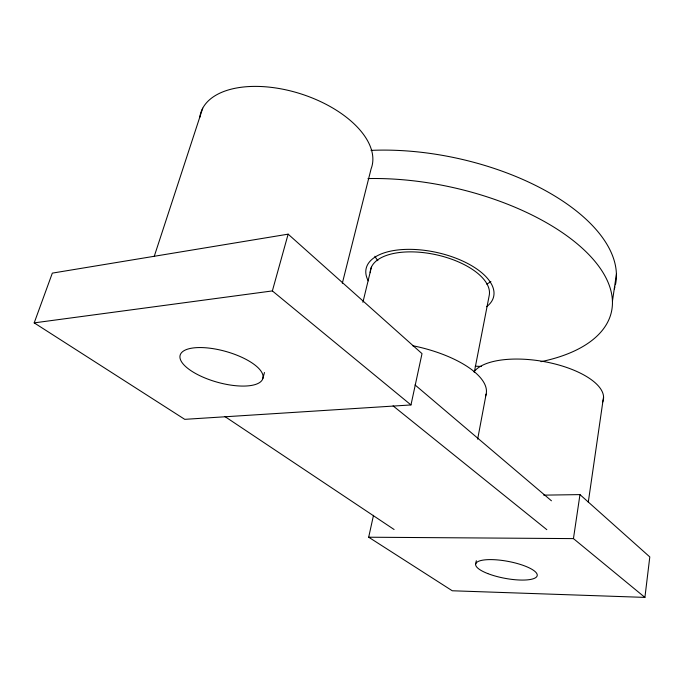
<?xml version="1.0" encoding="UTF-8"?>
<svg xmlns="http://www.w3.org/2000/svg" width="684" height="684" viewBox="0 0 684 684"><rect width="100%" height="100%" fill="white"/><g stroke="black" fill="none" stroke-linecap="round" stroke-linejoin="round"><path stroke-width="1.03" d="M373.498 515.308L368.685 537.214L452.269 590.771L644.909 597.397L649.8 556.93L579.972 494.609L543.72 495.139M588.291 502.141L603.544 396.891M612.436 301.242L616.404 274.241M644.909 597.397L573.449 538.607L579.972 494.609M475.731 563.83L476.295 560.709M477.646 439.179L486.136 394.112M474.277 372.361L489.231 295.394A60.714 28.694 12.3 0 0 432.698 254.038A60.714 28.694 12.3 0 0 370.215 272.659M410.973 404.945L422.011 353.637L288.135 234.159L52.335 273.121L34.2 322.874L184.748 419.343L410.973 404.945L272.369 290.922L34.2 322.874M362.905 302.285L371.403 267.153M342.325 283.253L371.121 168.786A89.672 48.427 17.8 0 0 297.942 92.964A89.672 48.427 17.8 0 0 199.796 117.366M262.801 378.645A42.955 15.954 15.7 0 0 205.106 347.737A42.955 15.954 15.7 0 0 196.616 374.054A42.955 15.954 15.7 0 0 262.801 378.645L264.477 372.489M272.369 290.922L288.135 234.159M154.208 256.449L202.72 108.2M368.685 537.214L573.449 538.607M224.745 416.436L394.095 529.501M393.086 405.886L546.824 529.664M415.034 384.938L551.441 500.799M412.486 345.668A78.72 31.575 12.3 0 1 485.52 396.087M474.106 371.745A66.75 27.317 9.6 0 1 552.356 363.332A66.75 27.317 9.6 0 1 602.544 402.183M367.975 178.575A183.62 87.501 12.3 0 1 589.873 255.671A183.62 87.501 12.3 0 1 540.984 361.682M481.451 366.419A183.62 87.501 12.3 0 1 475.209 366.197M368.24 280.833A65.279 30.857 12.3 0 1 436.546 252.413A65.279 30.857 12.3 0 1 486.606 306.706M614.942 286.895A181.764 90.185 12.3 0 1 614.36 288.913M371.027 150.386A181.764 90.185 12.3 0 1 615.429 284.852M490.881 281.517A64.629 31.815 12.3 0 1 486.734 284.108M377.867 260.689A64.629 31.815 12.3 0 1 374.9 256.269M487.769 573.577A31.302 8.61 10.6 0 0 537 576.219A31.302 8.61 10.6 0 0 494.558 559.717A31.302 8.61 10.6 0 0 487.769 573.577"/></g></svg>
